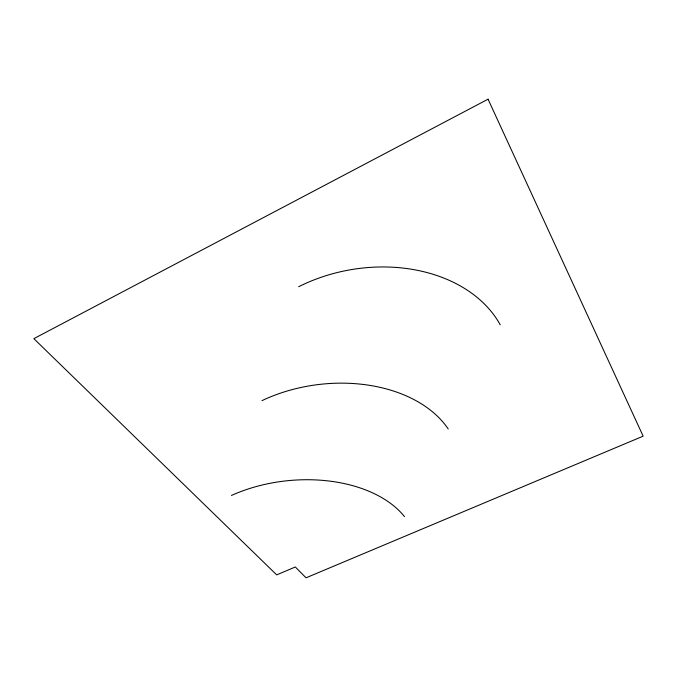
<?xml version="1.0" encoding="UTF-8"?>
<svg xmlns="http://www.w3.org/2000/svg" width="677" height="677" viewBox="0 0 677 677"><rect width="100%" height="100%" fill="white"/><g stroke="black" fill="none" stroke-linecap="round" stroke-linejoin="round"><path stroke-width="1.02" d="M231.458 495.462A121.259 75.731 -5.7 0 1 404.491 516.636M261.999 400.632A131.11 89.262 -7.1 0 1 448.233 428.998M298.692 286.718A142.999 106.577 -10.1 0 1 500.227 324.816M488.049 99.189L33.85 338.652L276.698 574.883L295.299 566.987L306.038 577.811L643.15 436.166L488.049 99.189"/></g></svg>
